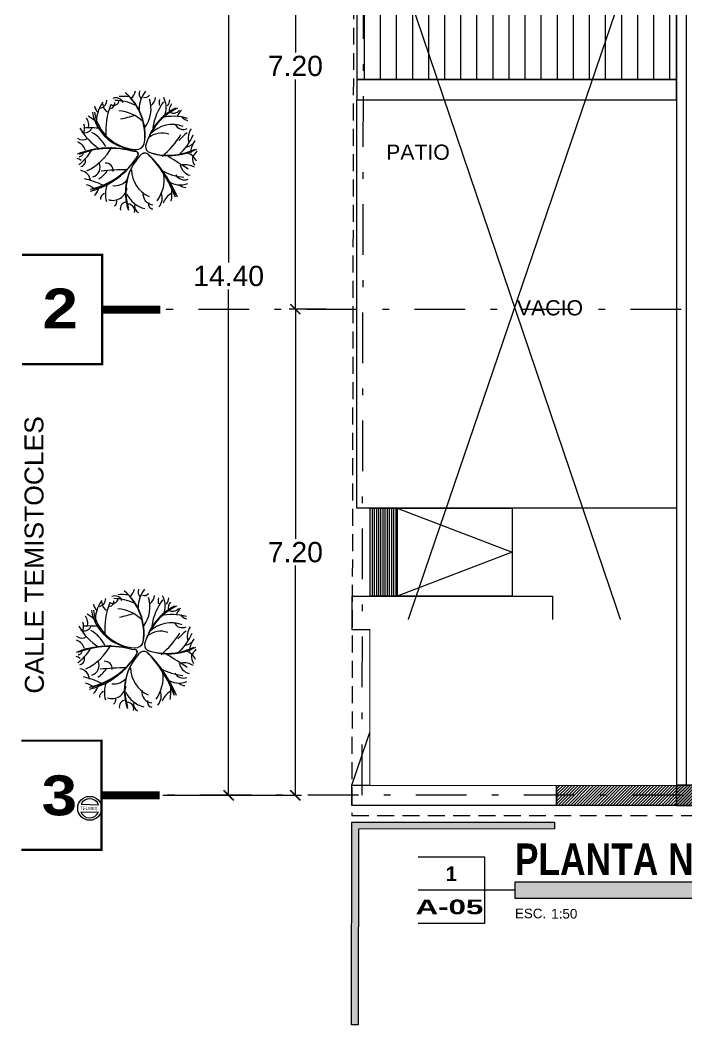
# Model space of a CAD drawing. Header units: millimetres. Extents: x -101 to 3415, y -52 to 1366.
# Drawn here: x 81.54 to 91.42, y 139 to 153.87 of the extents above; entities that cross this region are included whole.
import ezdxf
from ezdxf.enums import TextEntityAlignment as Align

# ---------------------------------------------------------------- set-up
doc = ezdxf.new("R2010")
doc.units = ezdxf.units.MM
doc.set_wipeout_variables(frame=1)
for name, pattern in [('XR EJES SUPERIORES$0$DASHDOT2', [0.5, 0.25, -0.125, 0, -0.125]), ('XR LINDERO N$0$A-100a LALA IRAPUATO nave equipo$0$HIDDEN', [0.375, 0.25, -0.125]), ('XR N1-N2$0$HIDDEN', [0.375, 0.25, -0.125])]:
    doc.linetypes.add(name, pattern=pattern)
for name, color, linetype in [('00_ARQ', 8, 'Continuous'), ('XR EJES SUPERIORES$0$A-COTAS', 8, 'Continuous'), ('XR EJES SUPERIORES$0$A-EJES', 8, 'XR EJES SUPERIORES$0$DASHDOT2')]:
    doc.layers.add(name, color=color, linetype=linetype)
doc.styles.add('prot4', font='swisseb.ttf', dxfattribs={"width": 0.56})
doc.styles.add('TÍTULO', font='arial.ttf', dxfattribs={"height": 0.19})
doc.styles.add('XR EJES SUPERIORES$0$protot1', font='')
doc.styles.add('XR EJES SUPERIORES$0$Standard', font='arial.ttf')
doc.styles.add('XR LINDERO N$0$MANOTEX1', font='MANOTEX1.shx')
doc.styles.add('XR LINDERO N$0$Standard', font='arial.ttf')
doc.styles.add('XR N1-N2$0$Standard', font='arial.ttf')
doc.styles.get('XR EJES SUPERIORES$0$protot1').set_extended_font_data('Arial Black')
doc.dimstyles.new('XR EJES SUPERIORES$0$PAÑOS50', dxfattribs={"dimscale": 0.5, "dimtxt": 0.6, "dimasz": 0.3, "dimexe": 0.18, "dimexo": 0.1, "dimgap": 0.09, "dimtad": 0, "dimtih": 1, "dimtoh": 1, "dimzin": 0, "dimdsep": 46, "dimtxsty": 'XR EJES SUPERIORES$0$Standard', "dimblk": 'XR EJES SUPERIORES$0$_ArchTick', "dimcen": 0.09, "dimclrd": 256, "dimclre": 256, "dimclrt": 2, "dimadec": 0, "dimazin": 0, "dimtfac": 1, "dimtix": 1, "dimtmove": 2, "dimatfit": 3, "dimldrblk": 'XR EJES SUPERIORES$0$_ArchTick', "dimfxl": 0.18, "dimtvp": 0.18, "dimtolj": 1, "dimtzin": 0, "dimarcsym": 0})
pattern_1 = [(45, (86.484832, 157.137164), (-0.02245064, 0.02245064), [])]

# ---------------------------------------------------------------- blocks, each defined once
blk = doc.blocks.new('XR N1-N2$0$A$C26E901EB')
at = {"ltscale": 2}
h = blk.add_hatch(dxfattribs=at)
h.set_pattern_fill('LINE', color=256, scale=0.01, angle=90, style=0)
h.set_pattern_definition([(90, (439.59662, -560.538505), (-0.03175, 1e-17), [])])
h.paths.add_polyline_path([(-2.1, -1.3), (-2.1, 0), (-1.7, 0), (-1.7, -1.3)])
for points in [[(-2.1, -1.3), (-2.1, 0), (-1.7, 0), (-1.7, -1.3), (-2.1, -1.3)], [(0, 0), (0, -1.3), (-1.7, -1.3), (-1.7, 0)]]:
    blk.add_lwpolyline(points, close=True, dxfattribs=at)
blk.add_lwpolyline([(-1.7, 0), (0, -0.65), (-1.7, -1.3)], dxfattribs=at)
blk = doc.blocks.new('XR N1-N2$0$A$C153C7E87')
h = blk.add_hatch()
h.set_pattern_fill('ANSI31', color=256, scale=0.075, angle=45)
h.set_pattern_definition([(270, (-51.7103, 42.0149), (-0.238125, -1e-17), [])])
h.paths.add_polyline_path([(0.041, -4.143), (4.777, -4.143), (4.777, -0.943), (0.041, -0.943)])
for points in [[(0.041, -0.943), (4.777, -0.943), (4.777, -0.643), (0.041, -0.643)], [(0.041, -4.143), (4.777, -4.143), (4.777, -0.943), (0.041, -0.943)], [(0.041, -4.443), (4.777, -4.443), (4.777, -4.143), (0.041, -4.143)]]:
    blk.add_lwpolyline(points, close=True)
blk = doc.blocks.new('XR COLUMNAS SUPERIORES')
at = {"layer": '00_ARQ', "linetype": 'ByBlock'}
h = blk.add_hatch(color=256, dxfattribs=at)
h.dxf.hatch_style = 1
h.paths.add_polyline_path([(5.673, -14.89), (4.777, -14.89), (4.777, -14.59), (5.673, -14.59)])
blk.add_lwpolyline([(5.673, -14.89), (4.777, -14.89), (4.777, -14.59), (5.673, -14.59)], close=True, dxfattribs=at)
blk = doc.blocks.new('XR LINDERO N$0$ARBOL14')
for points in [[(-0.127, 0.789, 0.125984), (-0.067, 0.909)], [(-0.007, 0.909, 0.275591), (0.023, 0.789)], [(0.083, 0.909, 0.173228), (-0.007, 0.639)], [(-0.577, 0.639, 0.330709), (-0.487, 0.759)], [(-0.427, 0.699, 0.559055), (-0.307, 0.759)], [(-0.247, 0.729, 0.433071), (-0.397, 0.789)], [(-0.067, 0.699, 0.110236), (-0.367, 0.759)], [(-0.157, 0.819, 0.03937), (-0.307, 0.819)], [(0.083, 0.129, 0.251969), (-0.217, 0.879)], [(0.083, 0.129, 0.259843), (-0.217, 0.879)], [(0.083, 0.129, 0.259843), (-0.217, 0.879)], [(0.083, 0.129, 0.267717), (-0.217, 0.879)], [(0.053, 0.819, 0.314961), (0.143, 0.849)], [(0.083, 0.369, 0.251969), (0.143, 0.789)], [(0.173, 0.699, 0.173228), (0.233, 0.819)], [(0.353, 0.759, 0.11811), (0.203, 0.369)], [(0.293, 0.789, 0.11811), (0.293, 0.699)], [(0.383, 0.579, 0.204724), (0.353, 0.819)], [(0.413, 0.699, 0.165354), (0.443, 0.789)], [(-0.667, 0.669, 0.228346), (-0.607, 0.579)], [(-0.547, 0.729, 0.15748), (-0.637, 0.399)], [(-0.547, 0.699, 0.307087), (-0.457, 0.579)], [(-0.427, 0.699, 0.110236), (-0.487, 0.219)], [(-0.427, 0.639, 0.385827), (-0.367, 0.729)], [(0.053, 0.459, 0.173228), (-0.307, 0.609)], [(0.563, 0.669, 0.212598), (0.113, 0.129)], [(0.533, 0.669, 0.204724), (0.113, 0.129)], [(0.533, 0.669, 0.212598), (0.113, 0.129)], [(0.533, 0.669, 0.212598), (0.113, 0.129)], [(0.473, 0.729, 0.244094), (0.443, 0.609, 0.377953), (0.593, 0.639)], [(0.623, 0.639, 0.15748), (0.563, 0.549)], [(-0.757, 0.339, 0.314961), (-0.787, 0.489)], [(-0.667, 0.459, 0.031496), (-0.757, 0.519)], [(-0.697, 0.579, 0.354331), (-0.037, 0.039)], [(-0.697, 0.579, 0.354331), (-0.037, 0.039)], [(-0.697, 0.579, 0.362205), (-0.037, 0.039)], [(-0.667, 0.579, 0.354331), (-0.037, 0.039)], [(-0.277, 0.489, 0.031496), (-0.067, 0.549)], [(0.713, 0.519, 0.141732), (0.323, 0.519)], [(0.623, 0.549, 0.173228), (0.713, 0.489)], [(-0.877, 0.339, 0.125984), (-0.577, 0.039)], [(-0.847, 0.279, 0.393701), (-0.697, 0.339)], [(-0.817, 0.279, 0.173228), (-0.817, 0.399)], [(-0.577, 0.339, 0.055118), (-0.817, 0.339)], [(0.653, 0.399, 0.299213), (0.173, 0.279)], [(0.533, 0.429, 0.417323), (0.713, 0.369)], [(0.713, 0.309, 0.023622), (0.593, 0.189)], [(0.773, 0.369, 0.228346), (0.743, 0.159)], [(-0.907, 0.189, 0.330709), (-0.757, 0.189)], [(-0.487, 0.069, 0.149606), (-0.697, 0.279)], [(0.443, 0.279, 0.259843), (0.143, 0.219)], [(0.353, -0.051, 0.07874), (0.623, 0.279)], [(0.593, -0.021, 0.125984), (0.803, 0.279)], [(0.713, 0.099, 0.244094), (0.833, 0.189, 0.188976), (0.773, 0.009)], [(-0.787, 0.009, 0.275591), (-0.907, 0.129)], [(-0.067, 0.009, 0.173228), (-0.907, -0.051)], [(-0.067, 0.009, 0.173228), (-0.907, -0.051)], [(-0.067, 0.009, 0.173228), (-0.907, -0.051)], [(-0.067, 0.009, 0.165354), (-0.877, -0.051)], [(-0.877, -0.201, 0.102362), (-0.697, 0.009)], [(-0.757, -0.291, 0.15748), (-0.397, 0.069)], [(-0.007, -0.051, 0.779528), (-0.067, 0.009)], [(-0.007, -0.051, 0.795276), (-0.067, 0.009)], [(-0.007, -0.051, 0.724409), (-0.067, 0.009)], [(-0.007, -0.051, 0.740157), (-0.067, 0.009)], [(-0.037, 0.039, 0.314961), (0.083, 0.129)], [(-0.037, 0.039, 0.322835), (0.083, 0.129)], [(-0.037, 0.039, 0.322835), (0.083, 0.129)], [(-0.037, 0.039, 0.330709), (0.083, 0.129)], [(0.113, 0.129, 0.354331), (0.143, 0.009)], [(0.113, 0.129, 0.362205), (0.143, 0.009)], [(0.113, 0.129, 0.362205), (0.143, 0.009)], [(0.113, 0.129, 0.370079), (0.143, 0.009)], [(0.143, 0.009, 0.204724), (0.863, 0.069)], [(0.143, 0.009, 0.204724), (0.863, 0.069)], [(0.143, 0.009, 0.19685), (0.833, 0.069)], [(0.143, 0.009, 0.204724), (0.833, 0.069)], [(0.863, -0.111, 0.23622), (0.713, 0.009)], [(0.863, 0.039, 0.015748), (0.803, -0.051, 0.173228), (0.833, -0.171)], [(-0.847, -0.141, 0.11811), (-0.907, -0.111)], [(-0.877, -0.081, 0.456693), (-0.817, -0.021)], [(-0.847, -0.231, 0.464567), (-0.787, -0.111)], [(-0.697, -0.591, 0.19685), (-0.007, -0.051)], [(-0.697, -0.561, 0.19685), (-0.007, -0.051)], [(-0.697, -0.561, 0.19685), (-0.007, -0.051)], [(-0.667, -0.561, 0.19685), (-0.007, -0.051)], [(0.023, -0.051, 0.283465), (-0.127, -0.861)], [(0.023, -0.051, 0.283465), (-0.127, -0.861)], [(0.023, -0.051, 0.283465), (-0.127, -0.861)], [(0.023, -0.051, 0.275591), (-0.127, -0.831)], [(0.143, -0.021, 0.401575), (0.023, -0.051)], [(0.143, -0.021, 0.401575), (0.023, -0.051)], [(0.143, -0.021, 0.385827), (0.023, -0.051)], [(0.143, -0.021, 0.393701), (0.023, -0.051)], [(0.593, -0.651, 0.102362), (0.143, -0.021)], [(0.563, -0.651, 0.102362), (0.143, -0.021)], [(0.563, -0.621, 0.102362), (0.143, -0.021)], [(0.563, -0.621, 0.102362), (0.143, -0.021)], [(0.743, -0.231, 0.007874), (0.443, -0.051)], [(-0.697, -0.441, 0.338583), (-0.847, -0.291)], [(-0.667, -0.381, 0.448819), (-0.577, -0.171)], [(-0.577, -0.411, 0.07874), (-0.457, -0.291)], [(-0.157, -0.261, 0.023622), (-0.547, -0.291)], [(-0.367, -0.291, 0.456693), (-0.487, -0.171)], [(-0.097, -0.261, 0.283465), (0.173, -0.651)], [(0.353, -0.261, 0.102362), (0.683, -0.351)], [(0.623, -0.171, 0.291339), (0.773, -0.321)], [(0.833, -0.201, 0.181102), (0.653, -0.171)], [(-0.517, -0.501, 0.062992), (-0.787, -0.411)], [(-0.367, -0.501, 0.259843), (-0.157, -0.411)], [(0.293, -0.711, 0.19685), (0.383, -0.321)], [(0.443, -0.411, 0.267717), (0.743, -0.441)], [(0.563, -0.321, 0.354331), (0.743, -0.381)], [(-0.637, -0.561, 0.133858), (-0.757, -0.501)], [(-0.637, -0.651, 0.149606), (-0.577, -0.561)], [(-0.457, -0.501, 0.133858), (-0.457, -0.741)], [(-0.427, -0.711, 0.472441), (-0.157, -0.531)], [(0.083, -0.591, 0.433071), (0.233, -0.771)], [(0.323, -0.801, 0.275591), (0.353, -0.591)], [(0.503, -0.591, 0.141732), (0.383, -0.741)], [(0.503, -0.711, 0.062992), (0.503, -0.501)], [(0.623, -0.471, 0.15748), (0.713, -0.501)], [(-0.487, -0.621, 0.314961), (-0.547, -0.711)], [(-0.337, -0.801, 0.362205), (-0.307, -0.711)], [(-0.157, -0.741, 0.472441), (-0.247, -0.861)], [(-0.157, -0.621, 0.220472), (0.113, -0.831)], [(0.173, -0.741, 0.527559), (0.233, -0.831)], [(-0.037, -0.891, 0.559055), (-0.157, -0.771)], [(-0.037, -0.771, 0.314961), (0.023, -0.891)]]:
    blk.add_lwpolyline(points, format="xyb")
blk = doc.blocks.new('XR LINDERO N$0$PTE')
for p, q in [((689.58, 377.18), (692.16, 377.18)), ((689.57, 376.05), (692.17, 376.05))]:
    blk.add_line(p, q)
blk.add_circle((690.87, 376.61), 1.77)
for start, end in [(24.0185, 155.9815), (203.0274, 336.9726)]:
    blk.add_arc((690.87, 376.61), 1.41, start, end)
at = {"style": 'XR LINDERO N$0$MANOTEX1'}
blk.add_text('TELMEX', height=0.461, dxfattribs=at).set_placement((689.47, 376.36))
blk = doc.blocks.new('XR EJES SUPERIORES$0$EJE_HOR')
at = {"color": 1, "linetype": 'Continuous', "const_width": 0.025}
blk.add_lwpolyline([(-0.616, 0.909), (-0.616, 0.005), (0.616, 0.005), (0.616, 0.909)], dxfattribs=at)
at = {"color": 2, "linetype": 'Continuous', "const_width": 0.09}
blk.add_lwpolyline([(0, 0), (0, -0.652)], dxfattribs=at)
at = {"color": 4, "style": 'XR EJES SUPERIORES$0$protot1', "oblique": 360}
blk.add_attdef('EJE', text='', height=0.45, dxfattribs=at).set_placement((0, 0.279), align=Align.CENTER)
blk = doc.blocks.new('XR EJES SUPERIORES$0$_ArchTick')
at = {"color": 0, "linetype": 'ByBlock', "const_width": 0.15}
blk.add_lwpolyline([(-0.5, -0.5), (0.5, 0.5)], dxfattribs=at)
blk = doc.blocks.new('*D35')
at = {"layer": 'Defpoints', "color": 0, "linetype": 'Continuous', "transparency": 16777216}
for p in [(-0.314, -0.343), (-0.867, -7.542), (-0.361, -7.542)]:
    blk.add_point(p, dxfattribs=at)
at = {"layer": 'XR EJES SUPERIORES$0$A-COTAS', "linetype": 'Continuous', "lineweight": -2, "transparency": 16777216}
for p, q in [((-0.364, -0.343), (-0.957, -0.343)), ((-0.867, -0.343), (-0.867, -3.744)), ((-0.867, -7.542), (-0.867, -4.141)), ((-0.411, -7.542), (-0.957, -7.542))]:
    blk.add_line(p, q, dxfattribs=at)
at = {"layer": 'XR EJES SUPERIORES$0$A-COTAS', "linetype": 'Continuous', "lineweight": -2, "transparency": 16777216, "xscale": 0.15, "yscale": 0.15, "zscale": 0.15}
for p, rotation in [((-0.867, -0.343), 90), ((-0.867, -7.542), 270)]:
    blk.add_blockref('XR EJES SUPERIORES$0$_ArchTick', p, dxfattribs=dict(at, rotation=rotation))
at = {"layer": 'XR EJES SUPERIORES$0$A-COTAS', "color": 2, "linetype": 'Continuous', "transparency": 16777216, "insert": (-0.867, -3.943), "char_height": 0.3, "attachment_point": 5, "style": 'XR EJES SUPERIORES$0$Standard'}
blk.add_mtext('\\A1;7.20', dxfattribs=at)
blk = doc.blocks.new('*D38')
at = {"layer": 'Defpoints', "color": 0, "linetype": 'Continuous', "transparency": 16777216}
for p in [(-1.291, -0.344), (-1.855, -14.741), (-1.467, -14.741)]:
    blk.add_point(p, dxfattribs=at)
at = {"layer": 'XR EJES SUPERIORES$0$A-COTAS', "linetype": 'Continuous', "lineweight": -2, "transparency": 16777216}
for p, q in [((-1.341, -0.344), (-1.945, -0.344)), ((-1.855, -0.344), (-1.855, -6.854)), ((-1.855, -14.741), (-1.855, -7.251)), ((-1.517, -14.741), (-1.945, -14.741))]:
    blk.add_line(p, q, dxfattribs=at)
at = {"layer": 'XR EJES SUPERIORES$0$A-COTAS', "linetype": 'Continuous', "lineweight": -2, "transparency": 16777216, "xscale": 0.15, "yscale": 0.15, "zscale": 0.15}
for p, rotation in [((-1.855, -0.344), 90), ((-1.855, -14.741), 270)]:
    blk.add_blockref('XR EJES SUPERIORES$0$_ArchTick', p, dxfattribs=dict(at, rotation=rotation))
at = {"layer": 'XR EJES SUPERIORES$0$A-COTAS', "color": 2, "linetype": 'Continuous', "transparency": 16777216, "insert": (-1.855, -7.053), "char_height": 0.3, "attachment_point": 5, "style": 'XR EJES SUPERIORES$0$Standard'}
blk.add_mtext('\\A1;14.40', dxfattribs=at)
blk = doc.blocks.new('*D40')
at = {"layer": 'Defpoints', "color": 0, "transparency": 16777216}
for p in [(-0.361, -7.542), (-2.88, -14.741), (-0.867, -14.741)]:
    blk.add_point(p, dxfattribs=at)
at = {"layer": 'XR EJES SUPERIORES$0$A-COTAS', "lineweight": -2, "transparency": 16777216}
for p, q in [((-0.411, -7.542), (-0.957, -7.542)), ((-0.867, -7.542), (-0.867, -10.943)), ((-0.867, -14.741), (-0.867, -11.34)), ((-2.83, -14.741), (-0.777, -14.741))]:
    blk.add_line(p, q, dxfattribs=at)
at = {"layer": 'XR EJES SUPERIORES$0$A-COTAS', "lineweight": -2, "transparency": 16777216, "xscale": 0.15, "yscale": 0.15, "zscale": 0.15}
for p, rotation in [((-0.867, -7.542), 90), ((-0.867, -14.741), 270)]:
    blk.add_blockref('XR EJES SUPERIORES$0$_ArchTick', p, dxfattribs=dict(at, rotation=rotation))
at = {"layer": 'XR EJES SUPERIORES$0$A-COTAS', "color": 2, "transparency": 16777216, "insert": (-0.867, -11.142), "char_height": 0.3, "attachment_point": 5, "style": 'XR EJES SUPERIORES$0$Standard'}
blk.add_mtext('\\A1;7.20', dxfattribs=at)
blk = doc.blocks.new('TÍTULO PLANO')
blk.add_hatch(color=256).paths.add_polyline_path([(1.912, -0.158), (8.747, -0.158), (8.747, 0.158), (1.912, 0.158)])
for p, q in [((1.912, 0), (0, 0)), ((8.747, 0), (13.969, 0))]:
    blk.add_line(p, q)
blk.add_lwpolyline([(0, 0.658), (1.315, 0.658), (1.315, -0.658), (0, -0.658)])
blk.add_lwpolyline([(1.912, -0.158), (8.747, -0.158), (8.747, 0.158), (1.912, 0.158)], close=True)
at = {"style": 'TÍTULO'}
blk.add_text('ESC.', height=0.19, dxfattribs=at).set_placement((1.912, -0.553))
at = {"style": 'prot4', "width": 0.8}
blk.add_attdef('NOMBRE', (1.912, 0.299), '', height=0.45, dxfattribs=at)
at = {"style": 'prot4'}
blk.add_attdef('NUMERO', text='', height=0.289, dxfattribs=at).set_placement((0.658, 0.326), align=Align.MIDDLE_CENTER)
at = {"style": 'prot4', "width": 1.227796}
blk.add_attdef('CLAVE', text='', height=0.289, dxfattribs=at).set_placement((-0.048, -0.472), (1.289, -0.472), align=Align.FIT)
at = {"style": 'TÍTULO'}
blk.add_attdef('ESCALA', (2.63, -0.558), '', height=0.19, dxfattribs=at)
blk = doc.blocks.new('XR EJES SUPERIORES')
at = {"layer": 'XR EJES SUPERIORES$0$A-EJES', "color": 251, "linetype": 'XR EJES SUPERIORES$0$DASHDOT2', "ltscale": 3}
for p, q in [((0.12, -14.74), (0.155, 2.657)), ((30.447, -7.541), (-2.865, -7.548)), ((30.467, -14.74), (-2.88, -14.741))]:
    blk.add_line(p, q, dxfattribs=at)
at = {"layer": 'XR EJES SUPERIORES$0$A-EJES'}
ref = blk.add_blockref('XR EJES SUPERIORES$0$EJE_HOR', (-3.72, -7.548), dxfattribs=dict(at, xscale=-1.3125, yscale=1.3125, zscale=1.3125, rotation=90))
ref.add_attrib('EJE', '2', dxfattribs={"layer": '0', "color": 4, "height": 0.591, "style": 'XR EJES SUPERIORES$0$protot1'}).set_placement((-4.086, -7.533), align=Align.MIDDLE_RIGHT)
ref = blk.add_blockref('XR EJES SUPERIORES$0$EJE_HOR', (-3.732, -14.741), dxfattribs=dict(at, xscale=1.3125, yscale=1.3125, zscale=1.3125, rotation=90))
ref.add_attrib('EJE', '3', dxfattribs={"layer": '0', "color": 4, "height": 0.591, "style": 'XR EJES SUPERIORES$0$protot1'}).set_placement((-4.099, -14.741), align=Align.MIDDLE_RIGHT)
at = {"layer": 'XR EJES SUPERIORES$0$A-COTAS', "linetype": 'Continuous'}
dim = blk.add_linear_dim(base=(-1.855, -14.741), p1=(-1.291, -0.344), p2=(-1.467, -14.741), angle=90, dimstyle='XR EJES SUPERIORES$0$PAÑOS50', dxfattribs=at)
dim.commit()
dim.dimension.update_dxf_attribs({"geometry": '*D38', "text_midpoint": (-1.855, -7.053), "dimtype": 128})
dim = blk.add_linear_dim(base=(-0.867, -7.542), p1=(-0.314, -0.343), p2=(-0.361, -7.542), angle=90, dimstyle='XR EJES SUPERIORES$0$PAÑOS50', dxfattribs=at)
dim.commit()
dim.dimension.update_dxf_attribs({"geometry": '*D35', "text_midpoint": (-0.867, -3.943)})
at = {"layer": 'XR EJES SUPERIORES$0$A-COTAS'}
dim = blk.add_linear_dim(base=(-0.867, -14.741), p1=(-0.361, -7.542), p2=(-2.88, -14.741), angle=90, dimstyle='XR EJES SUPERIORES$0$PAÑOS50', dxfattribs=at)
dim.commit()
dim.dimension.update_dxf_attribs({"geometry": '*D40', "text_midpoint": (-0.867, -11.142)})

msp = doc.modelspace()

# ---------------------------------------------------------------- hatches: boundary and pattern name
at = {"layer": '00_ARQ'}
h = msp.add_hatch(dxfattribs=at)
h.set_pattern_fill('ANSI31', color=8, scale=0.01)
h.set_pattern_definition(pattern_1)
h.paths.add_polyline_path([(91.261, 142.247), (89.485, 142.247), (89.485, 142.547), (91.261, 142.547)])
h = msp.add_hatch(dxfattribs=at)
h.set_pattern_fill('ANSI31', color=8, scale=0.01)
h.set_pattern_definition(pattern_1)
h.paths.add_polyline_path([(111.871, 142.547), (91.261, 142.547), (91.261, 142.247), (111.871, 142.247)])
msp.add_hatch(color=256, dxfattribs=at).paths.add_polyline_path([(86.448, 138.997), (86.454, 141.997), (89.454, 141.998), (89.457, 141.898), (86.554, 141.897), (86.548, 138.997)])

# ---------------------------------------------------------------- linework, layer by layer
for p, q in [((86.455, 142.547), (91.261, 156.644)), ((86.485, 156.644), (91.261, 142.547))]:
    msp.add_line(p, q, dxfattribs=at)
at = {"layer": '00_ARQ', "linetype": 'XR N1-N2$0$HIDDEN'}
msp.add_lwpolyline([(91.411, 142.547), (91.411, 156.644), (91.711, 156.644), (91.711, 142.547)], close=True, dxfattribs=at)
at = {"layer": '00_ARQ', "ltscale": 2}
for points in [[(91.261, 146.647), (86.526, 146.647), (86.526, 152.694), (91.261, 152.694)], [(86.46, 144.847), (86.46, 145.347), (89.427, 145.347), (89.427, 144.847)], [(89.485, 142.247), (86.455, 142.247), (86.455, 142.547), (89.485, 142.547)]]:
    msp.add_lwpolyline(points, close=True, dxfattribs=at)
for points in [[(86.727, 142.547), (86.727, 144.847)], [(87.027, 142.547), (87.027, 144.847)], [(87.327, 142.547), (87.327, 144.847)], [(87.627, 142.547), (87.627, 144.847)], [(87.927, 142.547), (87.927, 144.847)], [(88.227, 142.547), (88.227, 144.847)], [(88.527, 142.547), (88.527, 144.847)], [(88.827, 142.547), (88.827, 144.847)], [(89.127, 142.547), (89.127, 144.847)], [(89.427, 142.547), (89.427, 144.847)]]:
    msp.add_lwpolyline(points, dxfattribs=at)
at = {"layer": '00_ARQ'}
for points in [[(91.261, 142.247), (89.485, 142.247), (89.485, 142.547), (91.261, 142.547)], [(111.871, 142.547), (91.261, 142.547), (91.261, 142.247), (111.871, 142.247)], [(86.448, 138.997), (86.454, 141.997), (89.454, 141.998), (89.457, 141.898), (86.554, 141.897), (86.548, 138.997)]]:
    msp.add_lwpolyline(points, close=True, dxfattribs=at)

# ---------------------------------------------------------------- block references
at = {"layer": '00_ARQ', "color": 8}
msp.add_blockref('XR N1-N2$0$A$C153C7E87', (86.485, 157.137), dxfattribs=at)
at = {"layer": '00_ARQ', "rotation": 358.5859610154029}
for p in [(83.295, 151.916, -1.387), (83.28, 144.54, -1.482)]:
    msp.add_blockref('XR LINDERO N$0$ARBOL14', p, dxfattribs=at)
at = {"layer": '00_ARQ', "ltscale": 2}
msp.add_blockref('XR N1-N2$0$A$C26E901EB', (88.827, 146.647), dxfattribs=at)
at = {"layer": '00_ARQ', "xscale": 0.1000000000000091, "yscale": 0.1000000000000091, "zscale": 0.1000000000000091, "rotation": 358.5859610153998}
msp.add_blockref('XR LINDERO N$0$PTE', (12.577, 106.259, -1.43), dxfattribs=at)
at = {"layer": '00_ARQ'}
ref = msp.add_blockref('TÍTULO PLANO', (87.434, 140.99), dxfattribs=dict(at, xscale=0.75, yscale=0.75, zscale=0.75))
ref.add_attrib('ESCALA', '1:50', (89.406, 140.571), dxfattribs={"layer": '0', "height": 0.1425, "style": 'TÍTULO'})
ref.add_attrib('NOMBRE', 'PLANTA N2', (88.868, 141.214), dxfattribs={"layer": '0', "height": 0.4688, "style": 'prot4', "width": 0.8})
ref.add_attrib('CLAVE', 'A-05', dxfattribs={"layer": '0', "height": 0.217, "style": 'prot4', "width": 1.227796}).set_placement((87.398, 140.635), (88.401, 140.635), align=Align.FIT)
ref.add_attrib('NUMERO', '1', dxfattribs={"layer": '0', "height": 0.217, "style": 'prot4'}).set_placement((87.927, 141.234), align=Align.MIDDLE_CENTER)

# ---------------------------------------------------------------- texts
at = {"layer": '00_ARQ', "color": 8, "style": 'XR LINDERO N$0$Standard'}
msp.add_text('CALLE TEMISTOCLES', height=0.28, rotation=90.1017, dxfattribs=at).set_placement((81.894, 143.902, -1130.497))
at = {"layer": '00_ARQ', "char_height": 0.225, "style": 'XR N1-N2$0$Standard'}
for s, insert, attachment_point in [('PATIO', (86.962, 151.803), 7), ('VACIO', (89.388, 149.613), 5)]:
    msp.add_mtext_dynamic_manual_height_columns(s, width=2.35208, gutter_width=12.5, heights=[0], dxfattribs=dict(at, insert=insert, attachment_point=attachment_point))
at = {"layer": '00_ARQ', "ltscale": 2, "char_height": 0.1125, "attachment_point": 1, "style": 'XR N1-N2$0$Standard'}
for s, insert in [('01', (86.782, 144.807)), ('02', (87.082, 144.807)), ('03', (87.382, 144.807)), ('04', (87.682, 144.807)), ('05', (87.982, 144.807)), ('06', (88.282, 144.807)), ('07', (88.582, 144.807)), ('08', (88.882, 144.807)), ('09', (89.182, 144.807)), ('10', (89.482, 144.807))]:
    msp.add_mtext_dynamic_manual_height_columns(s, width=0.21412, gutter_width=12.5, heights=[0], dxfattribs=dict(at, insert=insert))

# ---------------------------------------------------------------- next in the draw order: wipeouts: each hides what was drawn before it
msp.add_wipeout([(91.261, 144.997), (86.727, 144.997), (86.727, 142.547), (91.261, 142.547)]).dxf.layer = '00_ARQ'

# ---------------------------------------------------------------- next in the draw order: linework, layer by layer
at = {"layer": '00_ARQ', "linetype": 'XR LINDERO N$0$A-100a LALA IRAPUATO nave equipo$0$HIDDEN'}
msp.add_lwpolyline([(86.454, 142.097), (93.25, 142.099), (106.207, 142.099), (117.219, 142.097), (117.185, 148.481), (117.176, 157.094), (105.79, 157.102), (96.517, 157.106), (89.028, 157.108), (86.485, 157.137), (86.454, 142.097)], dxfattribs=at)
at = {"layer": '00_ARQ', "linetype": 'Continuous'}
msp.add_lwpolyline([(91.261, 156.644), (91.261, 142.547), (91.411, 142.547), (91.411, 156.644)], close=True, dxfattribs=at)

# ---------------------------------------------------------------- next in the draw order: block references
at = {"layer": '00_ARQ'}
for name in ['XR EJES SUPERIORES', 'XR COLUMNAS SUPERIORES']:
    msp.add_blockref(name, (86.485, 157.137), dxfattribs=at)

doc.saveas('drawing.dxf')
